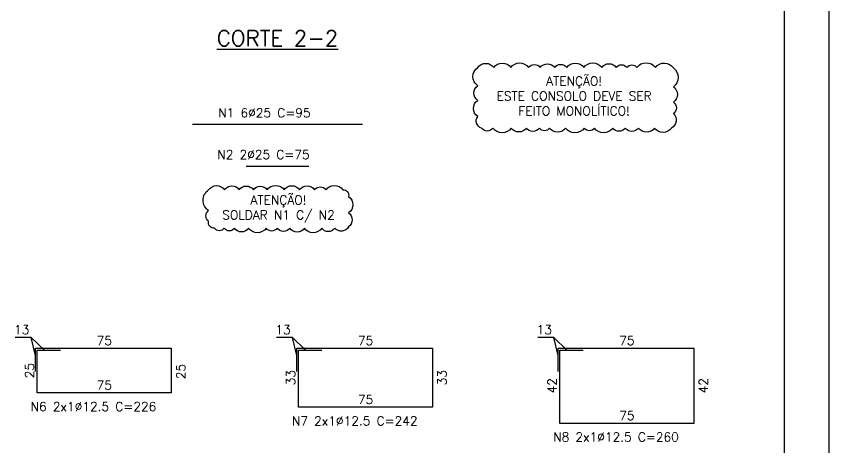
# Model space of a CAD drawing. Header units: centimetres. Extents: x 1658 to 19651, y 8082 to 11444.
# Drawn here: x 10405 to 11768, y 9807 to 10531 of the extents above; entities that cross this region are included whole.
import ezdxf

# ---------------------------------------------------------------- set-up
doc = ezdxf.new("R2010")
doc.units = ezdxf.units.CM
doc.header["$LTSCALE"] = 50
doc.header["$MEASUREMENT"] = 0
doc.header["$PDMODE"] = 67
for name, color, linetype in [('FORMATO-PRECON', 2, 'Continuous'), ('HACHURAS-PRECON', 1, 'Continuous'), ('LINHA-01-PRECON', 1, 'Continuous'), ('LINHA-04-PRECON', 4, 'Continuous'), ('X1', 2, 'Continuous')]:
    doc.layers.add(name, color=color, linetype=linetype)
doc.styles.add('PRECON-ROMANS', font='romans.shx')
doc.styles.get("Standard").update_dxf_attribs({"font": 'romans.shx'})
doc.dimstyles.new('ESC75-25', dxfattribs={"dimscale": 0, "dimtxt": 15, "dimasz": 7, "dimexe": 7, "dimexo": 7, "dimgap": 5.5, "dimtad": 1, "dimdec": 1, "dimlfac": 0.333333, "dimdsep": 46, "dimtxsty": 'Standard', "dimblk": 'ARCHTICK', "dimcen": 0.1, "dimdle": 7, "dimclrd": 256, "dimclre": 256, "dimclrt": 2, "dimadec": 0, "dimazin": 0, "dimtfac": 1, "dimtdec": 1, "dimtix": 1, "dimtmove": 2, "dimatfit": 3, "dimfxl": 1, "dimarcsym": 0})
doc.dimstyles.new('ESC75-75', dxfattribs={"dimscale": 0, "dimtxt": 15, "dimasz": 7, "dimexe": 7, "dimexo": 7, "dimgap": 5.5, "dimtad": 1, "dimdec": 1, "dimdsep": 46, "dimtxsty": 'Standard', "dimblk": 'ARCHTICK', "dimcen": 0.1, "dimdle": 7, "dimclrd": 256, "dimclre": 256, "dimclrt": 2, "dimadec": 0, "dimazin": 0, "dimtfac": 1, "dimtdec": 1, "dimtix": 1, "dimtmove": 2, "dimatfit": 3, "dimfxl": 1, "dimarcsym": 0})

# ---------------------------------------------------------------- blocks, each defined once
blk = doc.blocks.new('A$C2E607E54')
at = {"layer": 'FORMATO-PRECON'}
blk.add_lwpolyline([(0, 4200), (2970, 4200), (2970, 0), (0, 0)], close=True, dxfattribs=at)
at = {"layer": 'FORMATO-PRECON', "color": 6}
blk.add_lwpolyline([(100, 3950), (2870, 3950), (2870, 100), (100, 100)], close=True, dxfattribs=at)
blk = doc.blocks.new('*D241')
at = {"layer": 'Defpoints', "color": 0, "linetype": 'Continuous', "transparency": 16777216}
for p in [(10440.1, 9899.3), (10665.1, 9899.3), (10665.1, 9899.3)]:
    blk.add_point(p, dxfattribs=at)
at = {"layer": 'LINHA-01-PRECON', "color": 2, "linetype": 'Continuous', "transparency": 16777216, "insert": (10552.6, 9912.3), "char_height": 15, "attachment_point": 5}
blk.add_mtext('75', dxfattribs=at)
blk = doc.blocks.new('_ArchTick')
at = {"color": 0, "linetype": 'ByBlock', "const_width": 0.15}
blk.add_lwpolyline([(-0.5, -0.5), (0.5, 0.5)], dxfattribs=at)
blk = doc.blocks.new('*D242')
at = {"layer": 'Defpoints', "color": 0, "linetype": 'Continuous', "transparency": 16777216}
for p in [(10665.1, 9974.2), (10665.1, 9974.2), (10665.1, 9899.3)]:
    blk.add_point(p, dxfattribs=at)
at = {"layer": 'LINHA-01-PRECON', "color": 2, "linetype": 'Continuous', "transparency": 16777216, "insert": (10681, 9935.2), "char_height": 15, "attachment_point": 5, "rotation": 90}
blk.add_mtext('25', dxfattribs=at)
blk = doc.blocks.new('*D243')
at = {"layer": 'Defpoints', "color": 0, "linetype": 'Continuous', "transparency": 16777216}
for p in [(10440.1, 9974.2), (10440.1, 9974.2), (10665.1, 9974.2)]:
    blk.add_point(p, dxfattribs=at)
at = {"layer": 'LINHA-01-PRECON', "color": 2, "linetype": 'Continuous', "transparency": 16777216, "insert": (10552.6, 9987.2), "char_height": 15, "attachment_point": 5}
blk.add_mtext('75', dxfattribs=at)
blk = doc.blocks.new('*D244')
at = {"layer": 'Defpoints', "color": 0, "linetype": 'Continuous', "transparency": 16777216}
for p in [(10440.1, 9974.2), (10440.1, 9974.2), (10440.1, 9899.3)]:
    blk.add_point(p, dxfattribs=at)
at = {"layer": 'LINHA-01-PRECON', "color": 2, "linetype": 'Continuous', "transparency": 16777216, "insert": (10427.1, 9936.8), "char_height": 15, "attachment_point": 5, "rotation": 90}
blk.add_mtext('25', dxfattribs=at)
blk = doc.blocks.new('*D253')
at = {"layer": 'Defpoints', "color": 0, "linetype": 'Continuous', "transparency": 16777216}
for p in [(10878.5, 9875.3), (11103.5, 9875.3), (11103.5, 9875.3)]:
    blk.add_point(p, dxfattribs=at)
at = {"layer": 'LINHA-01-PRECON', "color": 2, "linetype": 'Continuous', "transparency": 16777216, "insert": (10991, 9888.3), "char_height": 15, "attachment_point": 5}
blk.add_mtext('75', dxfattribs=at)
blk = doc.blocks.new('*D254')
at = {"layer": 'Defpoints', "color": 0, "linetype": 'Continuous', "transparency": 16777216}
for p in [(11103.5, 9974.2), (11103.5, 9974.2), (11103.5, 9875.3)]:
    blk.add_point(p, dxfattribs=at)
at = {"layer": 'LINHA-01-PRECON', "color": 2, "linetype": 'Continuous', "transparency": 16777216, "insert": (11119.5, 9924.8), "char_height": 15, "attachment_point": 5, "rotation": 90}
blk.add_mtext('33', dxfattribs=at)
blk = doc.blocks.new('*D255')
at = {"layer": 'Defpoints', "color": 0, "linetype": 'Continuous', "transparency": 16777216}
for p in [(10878.5, 9974.2), (10878.5, 9974.2), (11103.5, 9974.2)]:
    blk.add_point(p, dxfattribs=at)
at = {"layer": 'LINHA-01-PRECON', "color": 2, "linetype": 'Continuous', "transparency": 16777216, "insert": (10991, 9987.2), "char_height": 15, "attachment_point": 5}
blk.add_mtext('75', dxfattribs=at)
blk = doc.blocks.new('*D256')
at = {"layer": 'Defpoints', "color": 0, "linetype": 'Continuous', "transparency": 16777216}
for p in [(10878.5, 9974.2), (10878.5, 9974.2), (10878.5, 9875.3)]:
    blk.add_point(p, dxfattribs=at)
at = {"layer": 'LINHA-01-PRECON', "color": 2, "linetype": 'Continuous', "transparency": 16777216, "insert": (10865.5, 9924.8), "char_height": 15, "attachment_point": 5, "rotation": 90}
blk.add_mtext('33', dxfattribs=at)
blk = doc.blocks.new('*D257')
at = {"layer": 'Defpoints', "color": 0, "linetype": 'Continuous', "transparency": 16777216}
for p in [(11317, 9848.3), (11542, 9848.3), (11542, 9848.3)]:
    blk.add_point(p, dxfattribs=at)
at = {"layer": 'LINHA-01-PRECON', "color": 2, "linetype": 'Continuous', "transparency": 16777216, "insert": (11429.5, 9861.3), "char_height": 15, "attachment_point": 5}
blk.add_mtext('75', dxfattribs=at)
blk = doc.blocks.new('*D258')
at = {"layer": 'Defpoints', "color": 0, "linetype": 'Continuous', "transparency": 16777216}
for p in [(11542, 9974.2), (11542, 9974.2), (11542, 9848.3)]:
    blk.add_point(p, dxfattribs=at)
at = {"layer": 'LINHA-01-PRECON', "color": 2, "linetype": 'Continuous', "transparency": 16777216, "insert": (11558, 9911.3), "char_height": 15, "attachment_point": 5, "rotation": 90}
blk.add_mtext('42', dxfattribs=at)
blk = doc.blocks.new('*D259')
at = {"layer": 'Defpoints', "color": 0, "linetype": 'Continuous', "transparency": 16777216}
for p in [(11317, 9974.2), (11317, 9974.2), (11542, 9974.2)]:
    blk.add_point(p, dxfattribs=at)
at = {"layer": 'LINHA-01-PRECON', "color": 2, "linetype": 'Continuous', "transparency": 16777216, "insert": (11429.5, 9987.2), "char_height": 15, "attachment_point": 5}
blk.add_mtext('75', dxfattribs=at)
blk = doc.blocks.new('*D260')
at = {"layer": 'Defpoints', "color": 0, "linetype": 'Continuous', "transparency": 16777216}
for p in [(11317, 9974.2), (11317, 9974.2), (11317, 9848.3)]:
    blk.add_point(p, dxfattribs=at)
at = {"layer": 'LINHA-01-PRECON', "color": 2, "linetype": 'Continuous', "transparency": 16777216, "insert": (11304, 9911.3), "char_height": 15, "attachment_point": 5, "rotation": 90}
blk.add_mtext('42', dxfattribs=at)

msp = doc.modelspace()

# ---------------------------------------------------------------- linework, layer by layer
at = {"layer": 'LINHA-01-PRECON'}
msp.add_lwpolyline([(11179.21, 10445.06, -0.5205671), (11206.04, 10445.06, -0.5205671), (11234.81, 10445.06, -0.5205671), (11264.52, 10445.06, -0.5205671), (11284.18, 10445.06, -0.5205671), (11308.45, 10445.06, -0.5205671), (11328.65, 10445.06, -0.5205671), (11357.29, 10445.06, -0.5205671), (11387.31, 10445.06, -0.5205671), (11411.76, 10445.06, -0.5205671), (11429.44, 10445.06, -0.5205671), (11446.47, 10445.06, -0.5205671), (11477.41, 10445.06, -0.5205671), (11507.62, 10444.37, -0.5205671), (11507.62, 10412.72, -0.5205671), (11507.62, 10387.13, -0.5205671), (11507.62, 10367.84, -0.5205671), (11504.33, 10343.54, -0.5205671), (11476.12, 10343.54, -0.5205671), (11449.16, 10343.54, -0.5205671), (11426.61, 10343.54, -0.5205671), (11405.76, 10343.54, -0.5205671), (11375.29, 10343.54, -0.5205671), (11358.12, 10343.54, -0.5205671), (11326.59, 10343.54, -0.5205671), (11299.96, 10343.54, -0.5205671), (11282.78, 10343.54, -0.5205671), (11260.92, 10343.54, -0.5205671), (11235.53, 10343.54, -0.5205671), (11204.79, 10343.54, -0.5205671), (11185.66, 10343.54, -0.5205671), (11179.21, 10362.8, -0.5205671), (11179.21, 10389.99, -0.5205671), (11179.21, 10414.55, -0.5205671)], format="xyb", close=True, dxfattribs=at)
at = {"layer": 'LINHA-01-PRECON', "linetype": 'Continuous'}
msp.add_lwpolyline([(10727.59, 10240.04, -0.5205671), (10754.54, 10240.04, -0.5205671), (10778.98, 10240.04, -0.5205671), (10802.85, 10240.04, -0.5205671), (10825.89, 10240.04, -0.5205671), (10854.25, 10240.04, -0.5205671), (10880.44, 10240.04, -0.5205671), (10905.59, 10240.04, -0.5205671), (10924.71, 10240.04, -0.5205671), (10952.99, 10240.04, -0.5205671), (10962.49, 10228.85, -0.5205671), (10962.49, 10201.19, -0.5205671), (10962.49, 10177.94, -0.5205671), (10939.44, 10175.57, -0.5205671), (10917.55, 10175.57, -0.5205671), (10888.48, 10175.57, -0.5205671), (10863.98, 10175.57, -0.5205671), (10842.71, 10175.57, -0.5205671), (10824.21, 10175.57, -0.5205671), (10794.87, 10175.57, -0.5205671), (10770.86, 10175.57, -0.5205671), (10753.86, 10175.57, -0.5205671), (10737.48, 10175.57, -0.5205671), (10727.59, 10187.3, -0.5205671), (10727.59, 10205.05, -0.5205671)], format="xyb", close=True, dxfattribs=at)
at = {"layer": 'LINHA-04-PRECON', "extrusion": (0, 1, 0)}
msp.add_line((10986.06, 10349.65), (10700.46, 10349.65), dxfattribs=at)
at = {"layer": 'LINHA-04-PRECON'}
msp.add_line((10790.76, 10279.53), (10895.76, 10279.53), dxfattribs=at)
for points in [[(10437.06, 9935.23), (10437.06, 9974.23), (10665.06, 9974.23), (10665.06, 9899.33), (10440.06, 9899.33), (10440.06, 9971.23), (10479.06, 9971.23)], [(10875.54, 9935.23), (10875.54, 9974.23), (11103.54, 9974.23), (11103.54, 9875.32), (10878.54, 9875.32), (10878.54, 9971.23), (10917.54, 9971.23)], [(11314.02, 9935.23), (11314.02, 9974.23), (11542.02, 9974.23), (11542.02, 9848.3), (11317.02, 9848.3), (11317.02, 9971.23), (11356.02, 9971.23)]]:
    msp.add_lwpolyline(points, dxfattribs=at)

# ---------------------------------------------------------------- block references
at = {"layer": 'HACHURAS-PRECON', "xscale": 0.7499999999999996, "yscale": 0.7499999999999996, "zscale": 0.7499999999999996}
msp.add_blockref('A$C2E607E54', (9540.86, 8293.94), dxfattribs=at)

# ---------------------------------------------------------------- texts
at = {"layer": 'LINHA-01-PRECON', "color": 4, "insert": (10843.26, 10494.27), "char_height": 26.25, "attachment_point": 5}
msp.add_mtext('{\\LCORTE 2-2}', dxfattribs=at)
at = {"layer": 'LINHA-01-PRECON', "color": 2, "linetype": 'Continuous', "char_height": 15, "attachment_point": 5}
for s, insert in [('{\\C4;ATENÇÃO!\\P}ESTE CONSOLO DEVE SER\\PFEITO MONOLÍTICO!', (11341.11, 10397.35)), ('{\\C4;ATENÇÃO!\\P}SOLDAR N1 C/ N2', (10844.97, 10207.83)), ('13', (10414.11, 10005.31)), ('13', (10852.6, 10005.31)), ('13', (11291.08, 10005.31))]:
    msp.add_mtext(s, dxfattribs=dict(at, insert=insert))
at = {"layer": 'X1', "style": 'PRECON-ROMANS'}
for s, p in [('N1 6%%C25 C=95', (10743.85, 10361.61)), ('N2 2%%C25 C=75', (10742.26, 10291.5)), ('N6 2x1%%C12.5 C=226', (10428.95, 9868.96)), ('N7 2x1%%C12.5 C=242', (10867.44, 9844.95)), ('N8 2x1%%C12.5 C=260', (11305.92, 9817.93))]:
    msp.add_text(s, height=15, dxfattribs=at).set_placement(p)

# ---------------------------------------------------------------- dimensions: what is measured, and where the dimension line sits
at = {"layer": 'LINHA-01-PRECON', "linetype": 'Continuous'}
for base, p1, p2, picture, middle in [((10440.06, 9974.23), (10665.06, 9974.23), (10440.06, 9974.23), '*D243', (10552.56, 9987.23)), ((10878.54, 9974.23), (11103.54, 9974.23), (10878.54, 9974.23), '*D255', (10991.04, 9987.23)), ((11317.02, 9974.23), (11542.02, 9974.23), (11317.02, 9974.23), '*D259', (11429.52, 9987.23)), ((10665.06, 9899.33), (10440.06, 9899.33), (10665.06, 9899.33), '*D241', (10552.56, 9912.33)), ((11103.54, 9875.32), (10878.54, 9875.32), (11103.54, 9875.32), '*D253', (10991.04, 9888.32)), ((11542.02, 9848.3), (11317.02, 9848.3), (11542.02, 9848.3), '*D257', (11429.52, 9861.3))]:
    dim = msp.add_linear_dim(base=base, p1=p1, p2=p2, dimstyle='ESC75-25', override={"dimscale": 1, "dimse1": 1, "dimse2": 1, "dimsd1": 1, "dimsd2": 1}, dxfattribs=at)
    dim.commit()
    dim.dimension.update_dxf_attribs({"geometry": picture, "text_midpoint": middle})
for base, p1, p2, picture, middle in [((10440.06, 9974.23), (10440.06, 9899.33), (10440.06, 9974.23), '*D244', (10427.06, 9936.78)), ((10878.54, 9974.23), (10878.54, 9875.32), (10878.54, 9974.23), '*D256', (10865.54, 9924.77)), ((11317.02, 9974.23), (11317.02, 9848.3), (11317.02, 9974.23), '*D260', (11304.02, 9911.26))]:
    dim = msp.add_linear_dim(base=base, p1=p1, p2=p2, angle=90, dimstyle='ESC75-25', override={"dimscale": 1, "dimse1": 1, "dimse2": 1, "dimsd1": 1, "dimsd2": 1}, dxfattribs=at)
    dim.commit()
    dim.dimension.update_dxf_attribs({"geometry": picture, "text_midpoint": middle})
for base, p1, p2, picture, middle in [((10665.06, 9974.23), (10665.06, 9899.33), (10665.06, 9974.23), '*D242', (10681.01, 9935.21)), ((11103.54, 9974.23), (11103.54, 9875.32), (11103.54, 9974.23), '*D254', (11119.5, 9924.77)), ((11542.02, 9974.23), (11542.02, 9848.3), (11542.02, 9974.23), '*D258', (11557.98, 9911.26))]:
    dim = msp.add_linear_dim(base=base, p1=p1, p2=p2, angle=90, dimstyle='ESC75-25', override={"dimscale": 1, "dimse1": 1, "dimse2": 1, "dimsd1": 1, "dimsd2": 1}, dxfattribs=at)
    dim.commit()
    dim.dimension.update_dxf_attribs({"geometry": picture, "text_midpoint": middle, "dimtype": 160})

# ---------------------------------------------------------------- leaders
for points in [[(10437.06, 9962.23), (10430.01, 9992.24), (10402.96, 9992.24)], [(10452.06, 9971.23), (10430.01, 9992.24)], [(10875.54, 9962.23), (10868.49, 9992.24), (10841.45, 9992.24)], [(10890.54, 9971.23), (10868.49, 9992.24)], [(11314.02, 9962.23), (11306.98, 9992.24), (11279.93, 9992.24)], [(11329.02, 9971.23), (11306.98, 9992.24)]]:
    msp.add_leader(points, dimstyle='ESC75-75', override={"dimscale": 1, "dimtad": 0}, dxfattribs=at)

doc.saveas('drawing.dxf')
